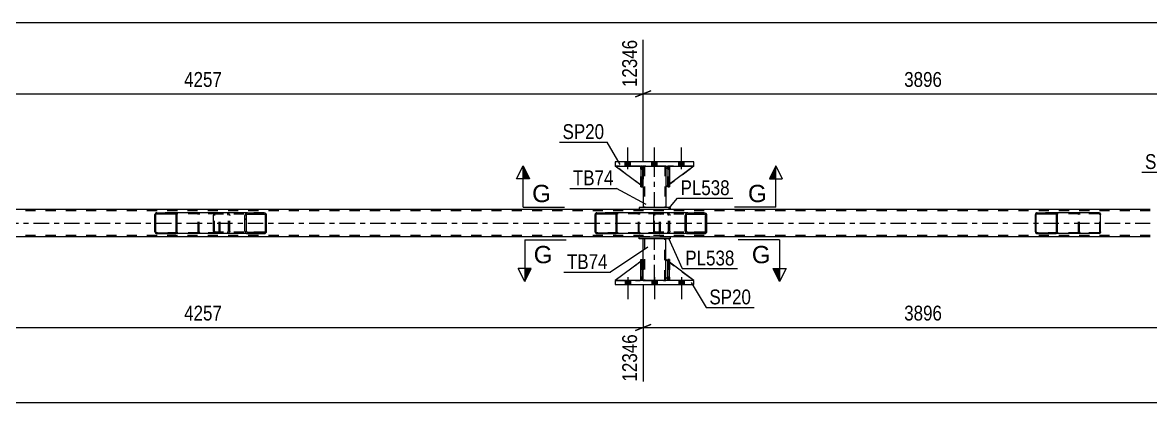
# Model space of a CAD drawing. Header units: millimetres. Extents: x -89 to 752, y -423 to 171.
# Drawn here: x 414.1 to 632.2, y -251.6 to -178.3 of the extents above; entities that cross this region are included whole.
import ezdxf

# ---------------------------------------------------------------- set-up
doc = ezdxf.new("R2010")
doc.units = ezdxf.units.MM
doc.linetypes.add('DXK_LINE_DOT2', pattern=[3.9198, 1.9599, -1.9599])
doc.linetypes.add('DXK_LINE_DOT3', pattern=[5.9187, 2.979, -0.9799, 0.9799, -0.9799])
doc.styles.add('Arial', font='ARIAL.TTF', dxfattribs={"height": 0.2})
doc.styles.add('Arial Narrow', font='ARIALN.TTF', dxfattribs={"height": 0.2})

# ---------------------------------------------------------------- blocks, each defined once
blk = doc.blocks.new('Part-814409316-5487 - 5205')
at = {"color": 7, "linetype": 'DXK_LINE_DOT2'}
for p, q in [((533.66, -206.57), (533.66, -205.97)), ((533.66, -205.97), (533.66, -205.97)), ((533.66, -205.97), (533.66, -209.97)), ((533.98, -205.97), (533.66, -205.97)), ((533.66, -209.97), (533.66, -206.57)), ((533.66, -206.57), (533.98, -206.57)), ((533.98, -206.57), (533.98, -205.97)), ((533.98, -209.97), (533.98, -205.97)), ((533.98, -206.57), (533.98, -209.97)), ((533.66, -209.97), (533.98, -209.97))]:
    blk.add_line(p, q, dxfattribs=at)
blk = doc.blocks.new('Part-814409316-5492 - 5205')
at = {"color": 2, "linetype": 'Continuous'}
for p, q in [((534.11, -224.05), (534.11, -220.05)), ((538.51, -224.05), (538.51, -220.05)), ((534.11, -228.05), (534.11, -227.45)), ((538.51, -228.05), (538.51, -227.45))]:
    blk.add_line(p, q, dxfattribs=at)
at = {"color": 7, "linetype": 'DXK_LINE_DOT2'}
for p, q in [((538.51, -220.05), (534.11, -220.05)), ((534.35, -220.05), (534.35, -228.05)), ((538.27, -228.05), (538.27, -220.05)), ((534.11, -227.45), (534.11, -224.05)), ((538.51, -227.45), (538.51, -224.05)), ((534.11, -228.05), (538.51, -228.05))]:
    blk.add_line(p, q, dxfattribs=at)
at = {"color": 7, "linetype": 'DXK_LINE_DOT3'}
blk.add_line((536.31, -228.05), (536.31, -220.05), dxfattribs=at)
blk = doc.blocks.new('Part-814409316-5304 - 5205')
at = {"color": 2, "linetype": 'Continuous'}
for p, q in [((538.51, -227.45), (538.51, -224.05)), ((538.86, -224.31), (538.51, -224.05)), ((543.91, -228.05), (539.18, -224.55)), ((538.86, -227.8), (538.51, -227.45))]:
    blk.add_line(p, q, dxfattribs=at)
at = {"color": 7, "linetype": 'DXK_LINE_DOT2'}
for p, q in [((539.18, -224.55), (538.86, -224.31)), ((539.11, -228.05), (538.86, -227.8)), ((543.91, -228.05), (539.11, -228.05)), ((543.91, -228.05), (543.91, -228.05)), ((543.91, -228.05), (543.91, -228.05))]:
    blk.add_line(p, q, dxfattribs=at)
blk = doc.blocks.new('Part-814409316-5241 - 5205')
at = {"color": 7, "linetype": 'DXK_LINE_DOT2'}
for p, q in [((533.66, -224.05), (533.98, -224.05)), ((533.66, -227.45), (533.66, -224.05)), ((533.66, -224.05), (533.66, -228.05)), ((533.98, -224.05), (533.98, -227.45)), ((533.98, -228.05), (533.98, -224.14)), ((533.98, -227.45), (533.66, -227.45)), ((533.66, -228.05), (533.66, -227.45)), ((533.98, -228.05), (533.66, -228.05)), ((533.98, -227.45), (533.98, -228.05)), ((533.98, -228.05), (533.98, -228.05))]:
    blk.add_line(p, q, dxfattribs=at)
blk = doc.blocks.new('Part-814409316-5244 - 5205')
at = {"color": 2, "linetype": 'Continuous'}
for p, q in [((538.86, -206.21), (538.51, -206.57)), ((538.51, -206.57), (538.51, -209.97)), ((543.91, -205.97), (539.18, -209.47)), ((538.86, -209.7), (538.51, -209.97))]:
    blk.add_line(p, q, dxfattribs=at)
at = {"color": 7, "linetype": 'DXK_LINE_DOT2'}
for p, q in [((539.11, -205.97), (538.86, -206.21)), ((543.91, -205.97), (539.11, -205.97)), ((539.18, -209.47), (538.86, -209.7))]:
    blk.add_line(p, q, dxfattribs=at)
blk = doc.blocks.new('Part-814409316-5247 - 5205')
at = {"color": 7, "linetype": 'DXK_LINE_DOT2'}
for p, q in [((539.11, -205.97), (538.51, -206.57)), ((538.51, -209.97), (543.91, -205.97)), ((538.51, -206.57), (538.51, -209.97)), ((543.91, -205.97), (539.11, -205.97))]:
    blk.add_line(p, q, dxfattribs=at)
blk = doc.blocks.new('Part-814409316-5250 - 5205')
at = {"color": 2, "linetype": 'Continuous'}
for p, q in [((533.66, -209.64), (528.71, -205.97)), ((533.66, -206.12), (533.51, -205.97)), ((534.11, -206.57), (533.98, -206.44)), ((534.11, -206.57), (534.11, -206.57)), ((534.11, -209.97), (534.11, -206.57)), ((533.98, -209.87), (534.11, -209.97)), ((534.11, -209.97), (534.11, -209.97))]:
    blk.add_line(p, q, dxfattribs=at)
at = {"color": 7, "linetype": 'DXK_LINE_DOT2'}
for p, q in [((533.51, -205.97), (528.71, -205.97)), ((533.51, -205.97), (534.11, -206.57)), ((533.98, -206.44), (533.66, -206.12)), ((534.11, -206.57), (534.11, -209.97)), ((533.98, -209.87), (533.66, -209.64))]:
    blk.add_line(p, q, dxfattribs=at)
blk = doc.blocks.new('Part-814409316-5502 - 5205')
at = {"color": 2, "linetype": 'Continuous'}
for p, q in [((539.31, -213.97), (533.31, -213.97)), ((533.31, -213.97), (533.31, -214.37)), ((539.31, -214.37), (533.31, -214.37)), ((539.31, -213.97), (539.31, -214.37))]:
    blk.add_line(p, q, dxfattribs=at)
blk = doc.blocks.new('Part-814409316-5253 - 5205')
at = {"color": 7, "linetype": 'DXK_LINE_DOT2'}
for p, q in [((534.11, -209.97), (528.71, -205.97)), ((528.71, -205.97), (533.51, -205.97)), ((533.51, -205.97), (534.11, -206.57)), ((534.11, -206.57), (533.51, -205.97)), ((534.11, -206.57), (534.11, -209.97)), ((534.11, -206.57), (534.11, -206.57)), ((534.11, -206.57), (534.11, -209.97))]:
    blk.add_line(p, q, dxfattribs=at)
blk = doc.blocks.new('Part-814409316-5254 - 5205')
at = {"color": 2, "linetype": 'Continuous'}
for p, q in [((539.18, -205.97), (538.86, -205.97)), ((538.86, -205.97), (538.86, -209.97)), ((539.18, -205.97), (539.18, -205.97)), ((539.18, -205.97), (539.18, -209.97)), ((539.18, -209.97), (538.86, -209.97))]:
    blk.add_line(p, q, dxfattribs=at)
at = {"color": 7, "linetype": 'DXK_LINE_DOT2'}
for p, q in [((538.86, -206.57), (538.86, -205.97)), ((539.18, -206.57), (538.86, -206.57)), ((538.86, -206.57), (538.86, -209.97)), ((539.18, -206.57), (539.18, -205.97)), ((539.18, -205.97), (539.18, -205.97)), ((539.18, -209.97), (539.18, -206.57))]:
    blk.add_line(p, q, dxfattribs=at)
blk = doc.blocks.new('Part-814409316-5255 - 5205')
at = {"color": 2, "linetype": 'Continuous'}
for p, q in [((533.98, -205.97), (533.66, -205.97)), ((533.66, -205.97), (533.66, -209.97)), ((533.98, -205.97), (533.98, -205.97)), ((533.98, -205.97), (533.98, -209.97)), ((533.98, -209.97), (533.66, -209.97))]:
    blk.add_line(p, q, dxfattribs=at)
at = {"color": 7, "linetype": 'DXK_LINE_DOT2'}
for p, q in [((533.66, -206.57), (533.66, -205.97)), ((533.98, -206.57), (533.66, -206.57)), ((533.66, -206.57), (533.66, -209.97)), ((533.98, -206.57), (533.98, -205.97)), ((533.98, -205.97), (533.98, -205.97)), ((533.98, -209.97), (533.98, -206.57))]:
    blk.add_line(p, q, dxfattribs=at)
blk = doc.blocks.new('Part-814409316-5256 - 5205')
at = {"color": 7, "linetype": 'DXK_LINE_DOT2'}
for p, q in [((538.86, -206.57), (538.86, -205.97)), ((538.86, -205.97), (538.86, -205.97)), ((538.86, -205.97), (538.86, -209.97)), ((539.18, -205.97), (538.86, -205.97)), ((538.86, -209.97), (538.86, -206.57)), ((538.86, -206.57), (539.18, -206.57)), ((539.18, -206.57), (539.18, -205.97)), ((539.18, -209.97), (539.18, -205.97)), ((539.18, -206.57), (539.18, -209.97)), ((538.86, -209.97), (539.18, -209.97))]:
    blk.add_line(p, q, dxfattribs=at)
blk = doc.blocks.new('Bolt-814409316-5257 - 5205')
at = {"linetype": 'Continuous'}
for points in [[(530.59, -205.97), (531.63, -205.97), (531.63, -205.17), (530.59, -205.17)], [(530.59, -205.97), (531.63, -205.97), (531.63, -205.17), (530.59, -205.17)], [(530.59, -205.97), (531.63, -205.97), (531.63, -205.17), (530.59, -205.17)], [(535.79, -205.97), (536.83, -205.97), (536.83, -205.17), (535.79, -205.17)], [(535.79, -205.97), (536.83, -205.97), (536.83, -205.17), (535.79, -205.17)], [(540.99, -205.97), (542.03, -205.97), (542.03, -205.17), (540.99, -205.17)], [(540.99, -205.97), (542.03, -205.97), (542.03, -205.17), (540.99, -205.17)], [(540.99, -205.97), (542.03, -205.97), (542.03, -205.17), (540.99, -205.17)]]:
    blk.add_hatch(color=1, dxfattribs=at).paths.add_polyline_path(points)
at = {"color": 1, "linetype": 'Continuous'}
for p, q in [((531.11, -206.57), (531.11, -202.37)), ((531.11, -206.57), (531.11, -202.37)), ((531.11, -206.57), (531.11, -202.37)), ((536.31, -206.57), (536.31, -202.37)), ((536.31, -206.57), (536.31, -202.37)), ((541.51, -206.57), (541.51, -202.37)), ((541.51, -206.57), (541.51, -202.37)), ((541.51, -206.57), (541.51, -202.37)), ((530.59, -205.97), (530.59, -205.17)), ((530.59, -205.97), (530.59, -205.17)), ((530.59, -205.97), (530.59, -205.17)), ((531.63, -205.97), (531.63, -205.17)), ((531.63, -205.97), (531.63, -205.17)), ((531.63, -205.97), (531.63, -205.17)), ((535.79, -205.97), (535.79, -205.17)), ((535.79, -205.97), (535.79, -205.17)), ((536.83, -205.97), (536.83, -205.17)), ((536.83, -205.97), (536.83, -205.17)), ((540.99, -205.97), (540.99, -205.17)), ((540.99, -205.97), (540.99, -205.17)), ((540.99, -205.97), (540.99, -205.17)), ((542.03, -205.97), (542.03, -205.17)), ((542.03, -205.97), (542.03, -205.17)), ((542.03, -205.97), (542.03, -205.17))]:
    blk.add_line(p, q, dxfattribs=at)
blk = doc.blocks.new('Bolt-814409316-5258 - 5205')
at = {"linetype": 'Continuous'}
for points in [[(531.63, -228.05), (530.59, -228.05), (530.59, -228.85), (531.63, -228.85)], [(531.63, -228.05), (530.59, -228.05), (530.59, -228.85), (531.63, -228.85)], [(531.63, -228.05), (530.59, -228.05), (530.59, -228.85), (531.63, -228.85)], [(536.83, -228.05), (535.79, -228.05), (535.79, -228.85), (536.83, -228.85)], [(536.83, -228.05), (535.79, -228.05), (535.79, -228.85), (536.83, -228.85)], [(542.03, -228.05), (540.99, -228.05), (540.99, -228.85), (542.03, -228.85)], [(542.03, -228.05), (540.99, -228.05), (540.99, -228.85), (542.03, -228.85)], [(542.03, -228.05), (540.99, -228.05), (540.99, -228.85), (542.03, -228.85)]]:
    blk.add_hatch(color=1, dxfattribs=at).paths.add_polyline_path(points)
at = {"color": 1, "linetype": 'Continuous'}
for p, q in [((530.59, -228.05), (530.59, -228.85)), ((530.59, -228.05), (530.59, -228.85)), ((530.59, -228.05), (530.59, -228.85)), ((531.11, -227.45), (531.11, -231.65)), ((531.11, -227.45), (531.11, -231.65)), ((531.11, -227.45), (531.11, -231.65)), ((531.63, -228.05), (531.63, -228.85)), ((531.63, -228.05), (531.63, -228.85)), ((531.63, -228.05), (531.63, -228.85)), ((535.79, -228.05), (535.79, -228.85)), ((535.79, -228.05), (535.79, -228.85)), ((536.31, -227.45), (536.31, -231.65)), ((536.31, -227.45), (536.31, -231.65)), ((536.83, -228.05), (536.83, -228.85)), ((536.83, -228.05), (536.83, -228.85)), ((540.99, -228.05), (540.99, -228.85)), ((540.99, -228.05), (540.99, -228.85)), ((540.99, -228.05), (540.99, -228.85)), ((541.51, -227.45), (541.51, -231.65)), ((541.51, -227.45), (541.51, -231.65)), ((541.51, -227.45), (541.51, -231.65)), ((542.03, -228.05), (542.03, -228.85)), ((542.03, -228.05), (542.03, -228.85)), ((542.03, -228.05), (542.03, -228.85))]:
    blk.add_line(p, q, dxfattribs=at)
blk = doc.blocks.new('Part-814409316-5296 - 5205')
at = {"color": 2, "linetype": 'Continuous'}
for p, q in [((543.91, -205.17), (528.71, -205.17)), ((528.71, -205.17), (528.71, -205.97)), ((528.71, -205.97), (543.91, -205.97)), ((543.91, -205.97), (543.91, -205.17))]:
    blk.add_line(p, q, dxfattribs=at)
blk = doc.blocks.new('Part-814409316-5422 - 5205')
at = {"linetype": 'Continuous'}
h = blk.add_hatch(dxfattribs=at)
h.set_pattern_fill('', scale=0.7, style=0, pattern_type=0)
h.set_pattern_definition([(45, (461.2452, -215.3027), (-1.57154, 1.57154), [])])
h.paths.add_polyline_path([(461.28, -215.49), (461.25, -215.3), (461.14, -215.15), (460.97, -215.04), (460.78, -215.01), (457.6, -215.01), (457.4, -215.04), (457.24, -215.15), (457.13, -215.3), (457.09, -215.49), (457.09, -218.53), (457.13, -218.71), (457.24, -218.87), (457.4, -218.97), (457.6, -219.01), (460.78, -219.01), (460.97, -218.97), (461.14, -218.87), (461.25, -218.71), (461.28, -218.53)])
h.paths.add_polyline_path([(461.01, -218.62), (460.96, -218.7), (460.88, -218.75), (460.78, -218.77), (457.6, -218.77), (457.5, -218.75), (457.42, -218.7), (457.36, -218.62), (457.35, -218.53), (457.35, -215.49), (457.36, -215.39), (457.42, -215.32), (457.5, -215.26), (457.6, -215.25), (460.78, -215.25), (460.88, -215.26), (460.96, -215.32), (461.01, -215.39), (461.03, -215.49), (461.03, -218.53)])
at = {"color": 2, "linetype": 'Continuous'}
for p, q in [((451.03, -215.49), (451.05, -215.3)), ((451.03, -218.53), (451.03, -215.49)), ((451.05, -215.3), (451.1, -215.15)), ((451.1, -215.15), (451.19, -215.04)), ((451.19, -215.04), (451.3, -215.01)), ((457.6, -215.01), (451.3, -215.01)), ((457.13, -215.3), (457.09, -215.49)), ((457.09, -218.53), (457.09, -215.49)), ((457.35, -215.49), (457.36, -215.39)), ((457.35, -218.53), (457.35, -215.49)), ((457.36, -215.39), (457.42, -215.32)), ((457.6, -215.01), (457.4, -215.04)), ((457.42, -215.32), (457.5, -215.26)), ((457.5, -215.26), (457.6, -215.25)), ((457.6, -215.01), (460.78, -215.01)), ((457.6, -215.25), (460.78, -215.25)), ((460.97, -215.04), (460.78, -215.01)), ((460.78, -215.25), (460.88, -215.26)), ((460.88, -215.26), (460.96, -215.32)), ((460.96, -215.32), (461.01, -215.39)), ((461.01, -215.39), (461.03, -215.49)), ((461.03, -218.53), (461.03, -215.49)), ((461.28, -215.49), (461.25, -215.3)), ((461.28, -218.53), (461.28, -215.49)), ((451.05, -218.71), (451.03, -218.53)), ((451.1, -218.87), (451.05, -218.71)), ((451.19, -218.97), (451.1, -218.87)), ((451.3, -219.01), (451.19, -218.97)), ((457.6, -219.01), (451.3, -219.01)), ((457.09, -218.53), (457.13, -218.71)), ((457.36, -218.62), (457.35, -218.53)), ((457.42, -218.7), (457.36, -218.62)), ((457.4, -218.97), (457.6, -219.01)), ((457.5, -218.75), (457.42, -218.7)), ((457.6, -218.77), (457.5, -218.75)), ((457.6, -218.77), (460.78, -218.77)), ((457.6, -219.01), (460.78, -219.01)), ((460.88, -218.75), (460.78, -218.77)), ((460.78, -219.01), (460.97, -218.97)), ((460.96, -218.7), (460.88, -218.75)), ((461.01, -218.62), (460.96, -218.7)), ((461.03, -218.53), (461.01, -218.62)), ((461.25, -218.71), (461.28, -218.53))]:
    blk.add_line(p, q, dxfattribs=at)
at = {"color": 7, "linetype": 'DXK_LINE_DOT2'}
for p, q in [((451.17, -215.39), (451.16, -215.49)), ((451.16, -218.53), (451.16, -215.49)), ((451.2, -215.32), (451.17, -215.39)), ((451.24, -215.26), (451.2, -215.32)), ((451.3, -215.25), (451.24, -215.26)), ((460.78, -215.25), (451.3, -215.25)), ((452.29, -215.25), (452.29, -215.01)), ((453.63, -215.01), (453.82, -215.04)), ((453.73, -215.26), (453.63, -215.25)), ((453.81, -215.32), (453.73, -215.26)), ((453.86, -215.39), (453.81, -215.32)), ((453.88, -215.49), (453.86, -215.39)), ((453.88, -218.53), (453.88, -215.49)), ((454.09, -215.3), (454.13, -215.49)), ((454.13, -218.53), (454.13, -215.49)), ((460.78, -215.01), (457.6, -215.01)), ((451.16, -218.53), (451.17, -218.62)), ((451.17, -218.62), (451.2, -218.7)), ((451.2, -218.7), (451.24, -218.75)), ((451.24, -218.75), (451.3, -218.77)), ((460.78, -218.77), (451.3, -218.77)), ((452.29, -219.01), (452.29, -218.77)), ((453.63, -218.77), (453.73, -218.75)), ((453.82, -218.97), (453.63, -219.01)), ((453.73, -218.75), (453.81, -218.7)), ((453.81, -218.7), (453.86, -218.62)), ((453.86, -218.62), (453.88, -218.53)), ((454.13, -218.53), (454.09, -218.71)), ((460.78, -219.01), (457.6, -219.01))]:
    blk.add_line(p, q, dxfattribs=at)
for centre, start, end in [((453.64, -215.5), 23.8494, 68.8059), ((453.64, -218.51), 291.1941, 336.1506)]:
    blk.add_arc(centre, 0.492, start, end, dxfattribs=at)
at = {"color": 2, "linetype": 'Continuous'}
for centre, start, end in [((457.58, -215.5), 111.1941, 156.1506), ((460.8, -215.5), 23.8494, 68.8059), ((457.58, -218.51), 203.8494, 248.8059), ((460.8, -218.51), 291.1941, 336.1506)]:
    blk.add_arc(centre, 0.492, start, end, dxfattribs=at)
blk = doc.blocks.new('Part-814409316-5301 - 5205')
at = {"color": 2, "linetype": 'Continuous'}
for p, q in [((528.71, -228.05), (528.71, -228.85)), ((543.91, -228.05), (528.71, -228.05)), ((528.71, -228.85), (543.91, -228.85)), ((543.91, -228.85), (543.91, -228.05))]:
    blk.add_line(p, q, dxfattribs=at)
blk = doc.blocks.new('Part-814409316-5386 - 5205')
at = {"color": 2, "linetype": 'Continuous'}
for p, q in [((534.11, -205.97), (534.11, -206.57)), ((538.51, -205.97), (538.51, -206.57)), ((534.11, -209.97), (534.11, -213.97)), ((538.51, -209.97), (538.51, -213.97))]:
    blk.add_line(p, q, dxfattribs=at)
at = {"color": 7, "linetype": 'DXK_LINE_DOT2'}
for p, q in [((538.51, -205.97), (534.11, -205.97)), ((534.11, -206.57), (534.11, -209.97)), ((534.35, -205.97), (534.35, -213.97)), ((538.27, -205.97), (538.27, -213.97)), ((538.51, -206.57), (538.51, -209.97)), ((538.51, -213.97), (534.11, -213.97))]:
    blk.add_line(p, q, dxfattribs=at)
at = {"color": 7, "linetype": 'DXK_LINE_DOT3'}
blk.add_line((536.31, -213.97), (536.31, -205.97), dxfattribs=at)
blk = doc.blocks.new('Part-814409316-5421 - 5205')
at = {"linetype": 'Continuous'}
h = blk.add_hatch(dxfattribs=at)
h.set_pattern_fill('', scale=0.7, style=0, pattern_type=0)
h.set_pattern_definition([(45, (443.913, -215.204), (-1.57154, 1.57154), [])])
h.paths.add_polyline_path([(443.94, -215.33), (443.91, -215.2), (443.84, -215.1), (443.73, -215.03), (443.6, -215.01), (440.02, -215.01), (439.89, -215.03), (439.78, -215.1), (439.71, -215.2), (439.68, -215.33), (439.68, -218.69), (439.71, -218.81), (439.78, -218.91), (439.89, -218.98), (440.02, -219.01), (443.6, -219.01), (443.73, -218.98), (443.84, -218.91), (443.91, -218.81), (443.94, -218.69)])
h.paths.add_polyline_path([(443.76, -218.75), (443.72, -218.8), (443.66, -218.83), (443.6, -218.85), (440.02, -218.85), (439.96, -218.83), (439.9, -218.8), (439.87, -218.75), (439.85, -218.69), (439.85, -215.33), (439.87, -215.27), (439.9, -215.21), (439.96, -215.18), (440.02, -215.17), (443.6, -215.17), (443.66, -215.18), (443.72, -215.21), (443.76, -215.27), (443.77, -215.33), (443.77, -218.69)])
at = {"color": 2, "linetype": 'Continuous'}
for p, q in [((439.71, -215.2), (439.68, -215.33)), ((439.68, -218.69), (439.68, -215.33)), ((439.85, -215.33), (439.87, -215.27)), ((439.85, -218.69), (439.85, -215.33)), ((439.87, -215.27), (439.9, -215.21)), ((440.02, -215.01), (439.89, -215.03)), ((439.9, -215.21), (439.96, -215.18)), ((439.96, -215.18), (440.02, -215.17)), ((440.02, -215.01), (443.6, -215.01)), ((440.02, -215.17), (443.6, -215.17)), ((451.3, -215.01), (443.6, -215.01)), ((443.73, -215.03), (443.6, -215.01)), ((443.6, -215.17), (443.66, -215.18)), ((443.66, -215.18), (443.72, -215.21)), ((443.72, -215.21), (443.76, -215.27)), ((443.76, -215.27), (443.77, -215.33)), ((443.77, -218.69), (443.77, -215.33)), ((443.94, -215.33), (443.91, -215.2)), ((443.94, -218.69), (443.94, -215.33)), ((439.68, -218.69), (439.71, -218.81)), ((439.87, -218.75), (439.85, -218.69)), ((439.9, -218.8), (439.87, -218.75)), ((439.89, -218.98), (440.02, -219.01)), ((439.96, -218.83), (439.9, -218.8)), ((440.02, -218.85), (439.96, -218.83)), ((440.02, -218.85), (443.6, -218.85)), ((440.02, -219.01), (443.6, -219.01)), ((443.66, -218.83), (443.6, -218.85)), ((443.6, -219.01), (443.73, -218.98)), ((451.3, -219.01), (443.6, -219.01)), ((443.72, -218.8), (443.66, -218.83)), ((443.76, -218.75), (443.72, -218.8)), ((443.77, -218.69), (443.76, -218.75)), ((443.91, -218.81), (443.94, -218.69))]:
    blk.add_line(p, q, dxfattribs=at)
at = {"color": 7, "linetype": 'DXK_LINE_DOT2'}
for p, q in [((443.6, -215.01), (440.02, -215.01)), ((451.95, -215.17), (440.02, -215.17)), ((448.03, -215.33), (448.06, -215.2)), ((448.03, -218.69), (448.03, -215.33)), ((448.21, -215.27), (448.2, -215.33)), ((448.2, -218.69), (448.2, -215.33)), ((448.25, -215.21), (448.21, -215.27)), ((448.24, -215.03), (448.37, -215.01)), ((448.31, -215.18), (448.25, -215.21)), ((448.37, -215.17), (448.31, -215.18)), ((451.95, -215.01), (451.3, -215.01)), ((451.95, -215.01), (452.08, -215.03)), ((452.01, -215.18), (451.95, -215.17)), ((452.07, -215.21), (452.01, -215.18)), ((452.11, -215.27), (452.07, -215.21)), ((452.12, -215.33), (452.11, -215.27)), ((452.12, -218.69), (452.12, -215.33)), ((452.26, -215.2), (452.28, -215.3)), ((452.28, -215.3), (452.29, -215.33)), ((452.29, -218.69), (452.29, -215.33)), ((451.95, -218.85), (440.02, -218.85)), ((443.6, -219.01), (440.02, -219.01)), ((448.06, -218.81), (448.03, -218.69)), ((448.2, -218.69), (448.21, -218.75)), ((448.21, -218.75), (448.25, -218.8)), ((448.37, -219.01), (448.24, -218.98)), ((448.25, -218.8), (448.27, -218.81)), ((448.27, -218.81), (448.31, -218.83)), ((448.31, -218.83), (448.37, -218.85)), ((451.95, -219.01), (451.3, -219.01)), ((451.95, -218.85), (452.01, -218.83)), ((452.08, -218.98), (451.95, -219.01)), ((452.01, -218.83), (452.07, -218.8)), ((452.07, -218.8), (452.11, -218.75)), ((452.11, -218.75), (452.12, -218.69)), ((452.28, -218.71), (452.26, -218.81)), ((452.29, -218.69), (452.28, -218.71))]:
    blk.add_line(p, q, dxfattribs=at)
at = {"color": 2, "linetype": 'Continuous'}
for centre, start, end in [((440.01, -215.34), 110.7583, 155.68), ((443.61, -215.34), 24.32, 69.2417), ((440.01, -218.67), 204.32, 249.2417), ((443.61, -218.67), 290.7583, 335.68)]:
    blk.add_arc(centre, 0.331, start, end, dxfattribs=at)
at = {"color": 7, "linetype": 'DXK_LINE_DOT2'}
for centre, start, end in [((448.36, -215.34), 110.7583, 155.68), ((451.96, -215.34), 24.32, 69.2417), ((448.36, -218.67), 204.32, 249.2417), ((451.96, -218.67), 290.7583, 335.68)]:
    blk.add_arc(centre, 0.331, start, end, dxfattribs=at)
blk = doc.blocks.new('Part-814409316-5423 - 5205')
at = {"linetype": 'Continuous'}
h = blk.add_hatch(dxfattribs=at)
h.set_pattern_fill('', scale=0.7, style=0, pattern_type=0)
h.set_pattern_definition([(45, (529.0472, -215.204), (-1.57154, 1.57154), [])])
h.paths.add_polyline_path([(529.07, -215.33), (529.05, -215.2), (528.97, -215.1), (528.86, -215.03), (528.73, -215.01), (525.16, -215.01), (525.03, -215.03), (524.92, -215.1), (524.84, -215.2), (524.82, -215.33), (524.82, -218.69), (524.84, -218.81), (524.92, -218.91), (525.03, -218.98), (525.16, -219.01), (528.73, -219.01), (528.86, -218.98), (528.97, -218.91), (529.05, -218.81), (529.07, -218.69)])
h.paths.add_polyline_path([(528.89, -218.75), (528.85, -218.8), (528.8, -218.83), (528.73, -218.85), (525.16, -218.85), (525.09, -218.83), (525.04, -218.8), (525, -218.75), (524.99, -218.69), (524.99, -215.33), (525, -215.27), (525.04, -215.21), (525.09, -215.18), (525.16, -215.17), (528.73, -215.17), (528.8, -215.18), (528.85, -215.21), (528.89, -215.27), (528.9, -215.33), (528.9, -218.69)])
at = {"color": 2, "linetype": 'Continuous'}
for p, q in [((524.84, -215.2), (524.82, -215.33)), ((524.82, -218.69), (524.82, -215.33)), ((524.99, -215.33), (525, -215.27)), ((524.99, -218.69), (524.99, -215.33)), ((525, -215.27), (525.04, -215.21)), ((525.16, -215.01), (525.03, -215.03)), ((525.04, -215.21), (525.09, -215.18)), ((525.09, -215.18), (525.16, -215.17)), ((525.16, -215.01), (528.73, -215.01)), ((525.16, -215.17), (528.73, -215.17)), ((536.43, -215.01), (528.73, -215.01)), ((528.86, -215.03), (528.73, -215.01)), ((528.73, -215.17), (528.8, -215.18)), ((528.8, -215.18), (528.85, -215.21)), ((528.85, -215.21), (528.89, -215.27)), ((528.89, -215.27), (528.9, -215.33)), ((528.9, -218.69), (528.9, -215.33)), ((529.07, -215.33), (529.05, -215.2)), ((529.07, -218.69), (529.07, -215.33)), ((524.82, -218.69), (524.84, -218.81)), ((525, -218.75), (524.99, -218.69)), ((525.04, -218.8), (525, -218.75)), ((525.03, -218.98), (525.16, -219.01)), ((525.09, -218.83), (525.04, -218.8)), ((525.16, -218.85), (525.09, -218.83)), ((525.16, -218.85), (528.73, -218.85)), ((525.16, -219.01), (528.73, -219.01)), ((528.8, -218.83), (528.73, -218.85)), ((528.73, -219.01), (528.86, -218.98)), ((536.43, -219.01), (528.73, -219.01)), ((528.85, -218.8), (528.8, -218.83)), ((528.89, -218.75), (528.85, -218.8)), ((528.9, -218.69), (528.89, -218.75)), ((529.05, -218.81), (529.07, -218.69))]:
    blk.add_line(p, q, dxfattribs=at)
at = {"color": 7, "linetype": 'DXK_LINE_DOT2'}
for p, q in [((528.73, -215.01), (525.16, -215.01)), ((537.08, -215.17), (525.16, -215.17)), ((533.17, -215.33), (533.19, -215.2)), ((533.17, -218.69), (533.17, -215.33)), ((533.35, -215.27), (533.34, -215.33)), ((533.34, -218.69), (533.34, -215.33)), ((533.39, -215.21), (533.35, -215.27)), ((533.38, -215.03), (533.51, -215.01)), ((533.44, -215.18), (533.39, -215.21)), ((533.51, -215.17), (533.44, -215.18)), ((537.08, -215.01), (536.43, -215.01)), ((537.08, -215.01), (537.21, -215.03)), ((537.15, -215.18), (537.08, -215.17)), ((537.2, -215.21), (537.15, -215.18)), ((537.24, -215.27), (537.2, -215.21)), ((537.25, -215.33), (537.24, -215.27)), ((537.25, -218.69), (537.25, -215.33)), ((537.4, -215.2), (537.42, -215.3)), ((537.42, -215.3), (537.42, -215.33)), ((537.42, -218.69), (537.42, -215.33)), ((537.08, -218.85), (525.16, -218.85)), ((528.73, -219.01), (525.16, -219.01)), ((533.19, -218.81), (533.17, -218.69)), ((533.34, -218.69), (533.35, -218.75)), ((533.35, -218.75), (533.39, -218.8)), ((533.51, -219.01), (533.38, -218.98)), ((533.39, -218.8), (533.4, -218.81)), ((533.4, -218.81), (533.44, -218.83)), ((533.44, -218.83), (533.51, -218.85)), ((537.08, -219.01), (536.43, -219.01)), ((537.08, -218.85), (537.15, -218.83)), ((537.21, -218.98), (537.08, -219.01)), ((537.15, -218.83), (537.2, -218.8)), ((537.2, -218.8), (537.24, -218.75)), ((537.24, -218.75), (537.25, -218.69)), ((537.42, -218.71), (537.4, -218.81)), ((537.42, -218.69), (537.42, -218.71))]:
    blk.add_line(p, q, dxfattribs=at)
at = {"color": 2, "linetype": 'Continuous'}
for centre, start, end in [((525.14, -215.34), 110.7583, 155.68), ((528.75, -215.34), 24.32, 69.2417), ((525.14, -218.67), 204.32, 249.2417), ((528.75, -218.67), 290.7583, 335.68)]:
    blk.add_arc(centre, 0.331, start, end, dxfattribs=at)
at = {"color": 7, "linetype": 'DXK_LINE_DOT2'}
for centre, start, end in [((533.49, -215.34), 110.7583, 155.68), ((537.1, -215.34), 24.32, 69.2417), ((533.49, -218.67), 204.32, 249.2417), ((537.1, -218.67), 290.7583, 335.68)]:
    blk.add_arc(centre, 0.331, start, end, dxfattribs=at)
blk = doc.blocks.new('Part-814409316-5424 - 5205')
at = {"linetype": 'Continuous'}
h = blk.add_hatch(dxfattribs=at)
h.set_pattern_fill('', scale=0.7, style=0, pattern_type=0)
h.set_pattern_definition([(45, (546.3794, -215.3027), (-1.57154, 1.57154), [])])
h.paths.add_polyline_path([(546.42, -215.49), (546.38, -215.3), (546.27, -215.15), (546.11, -215.04), (545.91, -215.01), (542.73, -215.01), (542.54, -215.04), (542.38, -215.15), (542.27, -215.3), (542.23, -215.49), (542.23, -218.53), (542.27, -218.71), (542.38, -218.87), (542.54, -218.97), (542.73, -219.01), (545.91, -219.01), (546.11, -218.97), (546.27, -218.87), (546.38, -218.71), (546.42, -218.53)])
h.paths.add_polyline_path([(546.15, -218.62), (546.09, -218.7), (546.01, -218.75), (545.91, -218.77), (542.73, -218.77), (542.63, -218.75), (542.55, -218.7), (542.5, -218.62), (542.48, -218.53), (542.48, -215.49), (542.5, -215.39), (542.55, -215.32), (542.63, -215.26), (542.73, -215.25), (545.91, -215.25), (546.01, -215.26), (546.09, -215.32), (546.15, -215.39), (546.17, -215.49), (546.17, -218.53)])
at = {"color": 2, "linetype": 'Continuous'}
for p, q in [((536.16, -215.49), (536.18, -215.3)), ((536.16, -218.53), (536.16, -215.49)), ((536.18, -215.3), (536.24, -215.15)), ((536.24, -215.15), (536.33, -215.04)), ((536.33, -215.04), (536.43, -215.01)), ((542.73, -215.01), (536.43, -215.01)), ((542.27, -215.3), (542.23, -215.49)), ((542.23, -218.53), (542.23, -215.49)), ((542.48, -215.49), (542.5, -215.39)), ((542.48, -218.53), (542.48, -215.49)), ((542.5, -215.39), (542.55, -215.32)), ((542.73, -215.01), (542.54, -215.04)), ((542.55, -215.32), (542.63, -215.26)), ((542.63, -215.26), (542.73, -215.25)), ((542.73, -215.01), (545.91, -215.01)), ((542.73, -215.25), (545.91, -215.25)), ((546.11, -215.04), (545.91, -215.01)), ((545.91, -215.25), (546.01, -215.26)), ((546.01, -215.26), (546.09, -215.32)), ((546.09, -215.32), (546.15, -215.39)), ((546.15, -215.39), (546.17, -215.49)), ((546.17, -218.53), (546.17, -215.49)), ((546.42, -215.49), (546.38, -215.3)), ((546.42, -218.53), (546.42, -215.49)), ((536.18, -218.71), (536.16, -218.53)), ((536.24, -218.87), (536.18, -218.71)), ((536.33, -218.97), (536.24, -218.87)), ((536.43, -219.01), (536.33, -218.97)), ((542.73, -219.01), (536.43, -219.01)), ((542.23, -218.53), (542.27, -218.71)), ((542.5, -218.62), (542.48, -218.53)), ((542.55, -218.7), (542.5, -218.62)), ((542.54, -218.97), (542.73, -219.01)), ((542.63, -218.75), (542.55, -218.7)), ((542.73, -218.77), (542.63, -218.75)), ((542.73, -218.77), (545.91, -218.77)), ((542.73, -219.01), (545.91, -219.01)), ((546.01, -218.75), (545.91, -218.77)), ((545.91, -219.01), (546.11, -218.97)), ((546.09, -218.7), (546.01, -218.75)), ((546.15, -218.62), (546.09, -218.7)), ((546.17, -218.53), (546.15, -218.62)), ((546.38, -218.71), (546.42, -218.53))]:
    blk.add_line(p, q, dxfattribs=at)
at = {"color": 7, "linetype": 'DXK_LINE_DOT2'}
for p, q in [((536.31, -215.39), (536.29, -215.49)), ((536.29, -218.53), (536.29, -215.49)), ((536.33, -215.32), (536.31, -215.39)), ((536.38, -215.26), (536.33, -215.32)), ((536.43, -215.25), (536.38, -215.26)), ((545.91, -215.25), (536.43, -215.25)), ((537.42, -215.25), (537.42, -215.01)), ((538.76, -215.01), (538.96, -215.04)), ((538.86, -215.26), (538.76, -215.25)), ((538.94, -215.32), (538.86, -215.26)), ((539, -215.39), (538.94, -215.32)), ((539.02, -215.49), (539, -215.39)), ((539.02, -218.53), (539.02, -215.49)), ((539.23, -215.3), (539.27, -215.49)), ((539.27, -218.53), (539.27, -215.49)), ((545.91, -215.01), (542.73, -215.01)), ((536.29, -218.53), (536.31, -218.62)), ((536.31, -218.62), (536.33, -218.7)), ((536.33, -218.7), (536.38, -218.75)), ((536.38, -218.75), (536.43, -218.77)), ((545.91, -218.77), (536.43, -218.77)), ((537.42, -219.01), (537.42, -218.77)), ((538.76, -218.77), (538.86, -218.75)), ((538.96, -218.97), (538.76, -219.01)), ((538.86, -218.75), (538.94, -218.7)), ((538.94, -218.7), (539, -218.62)), ((539, -218.62), (539.02, -218.53)), ((539.27, -218.53), (539.23, -218.71)), ((545.91, -219.01), (542.73, -219.01))]:
    blk.add_line(p, q, dxfattribs=at)
for centre, start, end in [((538.78, -215.5), 23.8494, 68.8059), ((538.78, -218.51), 291.1941, 336.1506)]:
    blk.add_arc(centre, 0.492, start, end, dxfattribs=at)
at = {"color": 2, "linetype": 'Continuous'}
for centre, start, end in [((542.72, -215.5), 111.1941, 156.1506), ((545.93, -215.5), 23.8494, 68.8059), ((542.72, -218.51), 203.8494, 248.8059), ((545.93, -218.51), 291.1941, 336.1506)]:
    blk.add_arc(centre, 0.492, start, end, dxfattribs=at)
blk = doc.blocks.new('Part-814409316-5425 - 5205')
at = {"linetype": 'Continuous'}
h = blk.add_hatch(dxfattribs=at)
h.set_pattern_fill('', scale=0.7, style=0, pattern_type=0)
h.set_pattern_definition([(45, (614.1814, -215.204), (-1.57154, 1.57154), [])])
h.paths.add_polyline_path([(614.21, -215.33), (614.18, -215.2), (614.11, -215.1), (614, -215.03), (613.87, -215.01), (610.29, -215.01), (610.16, -215.03), (610.05, -215.1), (609.98, -215.2), (609.95, -215.33), (609.95, -218.69), (609.98, -218.81), (610.05, -218.91), (610.16, -218.98), (610.29, -219.01), (613.87, -219.01), (614, -218.98), (614.11, -218.91), (614.18, -218.81), (614.21, -218.69)])
h.paths.add_polyline_path([(614.02, -218.75), (613.99, -218.8), (613.93, -218.83), (613.87, -218.85), (610.29, -218.85), (610.23, -218.83), (610.17, -218.8), (610.13, -218.75), (610.12, -218.69), (610.12, -215.33), (610.13, -215.27), (610.17, -215.21), (610.23, -215.18), (610.29, -215.17), (613.87, -215.17), (613.93, -215.18), (613.99, -215.21), (614.02, -215.27), (614.04, -215.33), (614.04, -218.69)])
at = {"color": 2, "linetype": 'Continuous'}
for p, q in [((609.98, -215.2), (609.95, -215.33)), ((609.95, -218.69), (609.95, -215.33)), ((610.12, -215.33), (610.13, -215.27)), ((610.12, -218.69), (610.12, -215.33)), ((610.13, -215.27), (610.17, -215.21)), ((610.29, -215.01), (610.16, -215.03)), ((610.17, -215.21), (610.23, -215.18)), ((610.23, -215.18), (610.29, -215.17)), ((610.29, -215.01), (613.87, -215.01)), ((610.29, -215.17), (613.87, -215.17)), ((622.22, -215.01), (613.87, -215.01)), ((614, -215.03), (613.87, -215.01)), ((613.87, -215.17), (613.93, -215.18)), ((613.93, -215.18), (613.99, -215.21)), ((613.99, -215.21), (614.02, -215.27)), ((614.02, -215.27), (614.04, -215.33)), ((614.04, -218.69), (614.04, -215.33)), ((614.21, -215.33), (614.18, -215.2)), ((614.21, -218.69), (614.21, -215.33)), ((622.22, -215.01), (622.35, -215.03)), ((622.53, -215.2), (622.56, -215.33)), ((622.56, -218.69), (622.56, -215.33)), ((609.95, -218.69), (609.98, -218.81)), ((610.13, -218.75), (610.12, -218.69)), ((610.17, -218.8), (610.13, -218.75)), ((610.16, -218.98), (610.29, -219.01)), ((610.23, -218.83), (610.17, -218.8)), ((610.29, -218.85), (610.23, -218.83)), ((610.29, -218.85), (613.87, -218.85)), ((610.29, -219.01), (613.87, -219.01)), ((613.93, -218.83), (613.87, -218.85)), ((613.87, -219.01), (614, -218.98)), ((622.22, -219.01), (613.87, -219.01)), ((613.99, -218.8), (613.93, -218.83)), ((614.02, -218.75), (613.99, -218.8)), ((614.04, -218.69), (614.02, -218.75)), ((614.18, -218.81), (614.21, -218.69)), ((622.35, -218.98), (622.22, -219.01)), ((622.56, -218.69), (622.53, -218.81))]:
    blk.add_line(p, q, dxfattribs=at)
at = {"color": 7, "linetype": 'DXK_LINE_DOT2'}
for p, q in [((613.87, -215.01), (610.29, -215.01)), ((622.22, -215.17), (610.29, -215.17)), ((618.3, -215.33), (618.33, -215.2)), ((618.3, -218.69), (618.3, -215.33)), ((618.48, -215.27), (618.47, -215.33)), ((618.47, -218.69), (618.47, -215.33)), ((618.52, -215.21), (618.48, -215.27)), ((618.51, -215.03), (618.64, -215.01)), ((618.52, -215.21), (618.54, -215.2)), ((618.54, -215.2), (618.58, -215.18)), ((618.58, -215.18), (618.64, -215.17)), ((622.28, -215.18), (622.22, -215.17)), ((622.34, -215.21), (622.28, -215.18)), ((622.37, -215.27), (622.34, -215.21)), ((622.39, -215.33), (622.37, -215.27)), ((622.39, -218.69), (622.39, -215.33)), ((622.22, -218.85), (610.29, -218.85)), ((613.87, -219.01), (610.29, -219.01)), ((618.33, -218.81), (618.3, -218.69)), ((618.47, -218.69), (618.48, -218.75)), ((618.48, -218.75), (618.52, -218.8)), ((618.64, -219.01), (618.51, -218.98)), ((618.52, -218.8), (618.54, -218.81)), ((618.54, -218.81), (618.58, -218.83)), ((618.58, -218.83), (618.64, -218.85)), ((622.22, -218.85), (622.28, -218.83)), ((622.28, -218.83), (622.34, -218.8)), ((622.34, -218.8), (622.37, -218.75)), ((622.37, -218.75), (622.39, -218.69))]:
    blk.add_line(p, q, dxfattribs=at)
at = {"color": 2, "linetype": 'Continuous'}
for centre, start, end in [((610.28, -215.34), 110.7583, 155.68), ((613.88, -215.34), 24.32, 69.2417), ((622.23, -215.34), 24.32, 69.2417), ((610.28, -218.67), 204.32, 249.2417), ((613.88, -218.67), 290.7583, 335.68), ((622.23, -218.67), 290.7583, 335.68)]:
    blk.add_arc(centre, 0.331, start, end, dxfattribs=at)
at = {"color": 7, "linetype": 'DXK_LINE_DOT2'}
for centre, start, end in [((618.63, -215.34), 110.7583, 155.68), ((618.63, -218.67), 204.32, 249.2417)]:
    blk.add_arc(centre, 0.331, start, end, dxfattribs=at)
blk = doc.blocks.new('Part-814409316-5453 - 5205')
at = {"color": 7, "linetype": 'DXK_LINE_DOT2'}
for p, q in [((534.11, -224.05), (528.71, -228.05)), ((534.11, -227.45), (534.11, -224.05)), ((534.11, -224.05), (534.11, -227.45)), ((528.71, -228.05), (533.51, -228.05)), ((533.51, -228.05), (534.11, -227.45)), ((534.11, -227.45), (533.51, -228.05)), ((534.11, -227.45), (534.11, -227.45))]:
    blk.add_line(p, q, dxfattribs=at)
blk = doc.blocks.new('Part-814409316-5454 - 5205')
at = {"color": 2, "linetype": 'Continuous'}
for p, q in [((538.86, -228.05), (538.86, -224.05)), ((538.86, -224.05), (539.18, -224.05)), ((539.18, -228.05), (539.18, -224.05)), ((538.86, -228.05), (538.86, -228.05)), ((539.18, -228.05), (538.86, -228.05))]:
    blk.add_line(p, q, dxfattribs=at)
at = {"color": 7, "linetype": 'DXK_LINE_DOT2'}
for p, q in [((538.86, -224.05), (538.86, -227.45)), ((539.18, -227.45), (539.18, -224.05)), ((538.86, -227.45), (538.86, -228.05)), ((538.86, -227.45), (539.18, -227.45)), ((539.18, -228.05), (539.18, -227.45)), ((539.18, -228.05), (539.18, -228.05))]:
    blk.add_line(p, q, dxfattribs=at)
blk = doc.blocks.new('Part-814409316-5455 - 5205')
at = {"color": 2, "linetype": 'Continuous'}
for p, q in [((533.66, -228.05), (533.66, -224.05)), ((533.66, -224.05), (533.98, -224.05)), ((533.98, -228.05), (533.98, -224.05)), ((533.66, -228.05), (533.66, -228.05)), ((533.98, -228.05), (533.66, -228.05))]:
    blk.add_line(p, q, dxfattribs=at)
at = {"color": 7, "linetype": 'DXK_LINE_DOT2'}
for p, q in [((533.66, -224.05), (533.66, -227.45)), ((533.98, -227.45), (533.98, -224.05)), ((533.66, -227.45), (533.66, -228.05)), ((533.66, -227.45), (533.98, -227.45)), ((533.98, -228.05), (533.98, -227.45)), ((533.98, -228.05), (533.98, -228.05))]:
    blk.add_line(p, q, dxfattribs=at)
blk = doc.blocks.new('Part-814409316-5456 - 5205')
at = {"color": 7, "linetype": 'DXK_LINE_DOT2'}
for p, q in [((539.18, -224.05), (538.86, -224.05)), ((538.86, -227.45), (538.86, -224.05)), ((538.86, -224.05), (538.86, -228.05)), ((539.18, -224.05), (539.18, -227.45)), ((539.18, -228.05), (539.18, -224.05)), ((539.18, -227.45), (538.86, -227.45)), ((538.86, -228.05), (538.86, -227.45)), ((539.18, -228.05), (538.86, -228.05)), ((539.18, -227.45), (539.18, -228.05)), ((539.18, -228.05), (539.18, -228.05))]:
    blk.add_line(p, q, dxfattribs=at)
blk = doc.blocks.new('Part-814409316-5461 - 5205')
at = {"color": 7, "linetype": 'DXK_LINE_DOT2'}
for p, q in [((632.16, -214.61), (55.17, -214.61)), ((539.31, -214.37), (533.31, -214.37)), ((632.16, -219.41), (55.17, -219.41)), ((539.31, -219.65), (533.31, -219.65))]:
    blk.add_line(p, q, dxfattribs=at)
at = {"color": 2, "linetype": 'Continuous'}
for p, q in [((533.31, -214.37), (369.04, -214.37)), ((632.16, -214.37), (539.31, -214.37)), ((533.31, -219.65), (369.04, -219.65)), ((632.16, -219.65), (539.31, -219.65))]:
    blk.add_line(p, q, dxfattribs=at)
at = {"color": 7, "linetype": 'DXK_LINE_DOT3'}
blk.add_line((55.17, -217.01), (632.16, -217.01), dxfattribs=at)
blk = doc.blocks.new('Part-814409316-5497 - 5205')
at = {"color": 2, "linetype": 'Continuous'}
for p, q in [((533.31, -219.65), (539.31, -219.65)), ((533.31, -220.05), (533.31, -219.65)), ((539.31, -220.05), (533.31, -220.05)), ((539.31, -219.65), (539.31, -220.05))]:
    blk.add_line(p, q, dxfattribs=at)
blk = doc.blocks.new('Part-814409316-5505 - 5205')
at = {"color": 7, "linetype": 'DXK_LINE_DOT2'}
for p, q in [((538.51, -227.45), (538.51, -224.05)), ((538.51, -224.05), (543.91, -228.05)), ((539.11, -228.05), (538.51, -227.45)), ((543.91, -228.05), (539.11, -228.05))]:
    blk.add_line(p, q, dxfattribs=at)
blk = doc.blocks.new('Part-814409316-5508 - 5205')
at = {"color": 2, "linetype": 'Continuous'}
for p, q in [((533.66, -224.38), (528.71, -228.05)), ((534.11, -224.05), (533.98, -224.14)), ((534.11, -227.45), (534.11, -224.05)), ((533.66, -227.89), (533.51, -228.05)), ((534.11, -227.45), (533.98, -227.57)), ((534.11, -227.45), (534.11, -227.45))]:
    blk.add_line(p, q, dxfattribs=at)
at = {"color": 7, "linetype": 'DXK_LINE_DOT2'}
for p, q in [((533.98, -224.14), (533.66, -224.38)), ((534.11, -227.45), (534.11, -224.05)), ((528.71, -228.05), (533.51, -228.05)), ((534.11, -227.45), (533.51, -228.05)), ((533.98, -227.57), (533.66, -227.89))]:
    blk.add_line(p, q, dxfattribs=at)
blk = doc.blocks.new('StraightDimension-814409316-5611 - 5205')
at = {"color": 7, "linetype": 'Continuous'}
for p, q in [((363.84, -229.05), (363.84, -245.76)), ((534.11, -229.05), (534.11, -247.59)), ((365.34, -236.55), (362.34, -237.75)), ((363.84, -237.15), (534.11, -237.15)), ((532.61, -237.75), (535.61, -236.55))]:
    blk.add_line(p, q, dxfattribs=at)
at = {"color": 0}
blk.add_wipeout([(453.23, -236.4), (453.23, -232.2), (444.72, -232.2), (444.72, -236.4)], dxfattribs=at)
at = {"color": 0, "linetype": 'Continuous'}
blk.add_wipeout([(533.51, -237.85), (529.31, -237.85), (529.31, -248.19), (533.51, -248.19)], dxfattribs=at)
at = {"color": 3, "style": 'Arial Narrow'}
blk.add_text('4257', height=2.863, dxfattribs=at).set_placement((445.32, -235.8))
at = {"color": 3, "linetype": 'Continuous', "style": 'Arial Narrow'}
blk.add_text('12346', height=2.863, rotation=90.0002, dxfattribs=at).set_placement((532.91, -247.59))
blk = doc.blocks.new('StraightDimension-814409316-5560 - 5205')
at = {"color": 7, "linetype": 'Continuous'}
blk.add_line((42.5, -251.62), (643.02, -251.62), dxfattribs=at)
blk = doc.blocks.new('StraightDimension-814409316-5602 - 5205')
at = {"color": 7, "linetype": 'Continuous'}
for p, q in [((642.38, -220.65), (642.38, -247.59)), ((534.11, -229.05), (534.11, -247.59)), ((535.61, -236.55), (532.61, -237.75)), ((534.11, -237.15), (642.38, -237.15)), ((640.88, -237.75), (643.88, -236.55))]:
    blk.add_line(p, q, dxfattribs=at)
at = {"color": 0}
blk.add_wipeout([(592.5, -236.4), (592.5, -232.2), (583.98, -232.2), (583.98, -236.4)], dxfattribs=at)
at = {"color": 0, "linetype": 'Continuous'}
blk.add_wipeout([(641.78, -237.85), (637.58, -237.85), (637.58, -248.19), (641.78, -248.19)], dxfattribs=at)
at = {"color": 3, "style": 'Arial Narrow'}
blk.add_text('3896', height=2.863, dxfattribs=at).set_placement((584.58, -235.8))
at = {"color": 3, "linetype": 'Continuous', "style": 'Arial Narrow'}
blk.add_text('16242', height=2.863, rotation=90.0002, dxfattribs=at).set_placement((641.18, -247.59))
blk = doc.blocks.new('StraightDimension-814409316-5660 - 5205')
at = {"color": 7, "linetype": 'Continuous'}
for p, q in [((534.11, -204.97), (534.11, -181.59)), ((363.84, -204.97), (363.84, -183.42)), ((365.34, -191.43), (362.34, -192.63)), ((532.61, -192.63), (535.61, -191.43)), ((363.84, -192.03), (534.11, -192.03))]:
    blk.add_line(p, q, dxfattribs=at)
at = {"color": 0, "linetype": 'Continuous'}
blk.add_wipeout([(533.51, -180.99), (529.31, -180.99), (529.31, -191.33), (533.51, -191.33)], dxfattribs=at)
at = {"color": 0}
blk.add_wipeout([(453.23, -191.28), (453.23, -187.08), (444.72, -187.08), (444.72, -191.28)], dxfattribs=at)
at = {"color": 3, "linetype": 'Continuous', "style": 'Arial Narrow'}
blk.add_text('12346', height=2.863, rotation=90.0002, dxfattribs=at).set_placement((532.91, -190.73))
at = {"color": 3, "style": 'Arial Narrow'}
blk.add_text('4257', height=2.863, dxfattribs=at).set_placement((445.32, -190.68))
blk = doc.blocks.new('StraightDimension-814409316-5668 - 5205')
at = {"color": 7, "linetype": 'Continuous'}
for p, q in [((534.11, -204.97), (534.11, -181.59)), ((642.38, -213.37), (642.38, -181.59)), ((535.61, -191.43), (532.61, -192.63)), ((640.88, -192.63), (643.88, -191.43)), ((534.11, -192.03), (642.38, -192.03))]:
    blk.add_line(p, q, dxfattribs=at)
at = {"color": 0, "linetype": 'Continuous'}
blk.add_wipeout([(641.78, -180.99), (637.58, -180.99), (637.58, -191.33), (641.78, -191.33)], dxfattribs=at)
at = {"color": 0}
blk.add_wipeout([(592.5, -191.28), (592.5, -187.08), (583.98, -187.08), (583.98, -191.28)], dxfattribs=at)
at = {"color": 3, "linetype": 'Continuous', "style": 'Arial Narrow'}
blk.add_text('16242', height=2.863, rotation=90.0002, dxfattribs=at).set_placement((641.18, -190.73))
at = {"color": 3, "style": 'Arial Narrow'}
blk.add_text('3896', height=2.863, dxfattribs=at).set_placement((584.58, -190.68))
blk = doc.blocks.new('StraightDimension-814409316-15046 - 5205')
at = {"color": 7, "linetype": 'Continuous'}
blk.add_line((43.13, -178.27), (642.38, -178.27), dxfattribs=at)
blk = doc.blocks.new('Mark-814409316-5292 - 5205')
at = {"color": 0}
blk.add_wipeout([(526.55, -200.75), (526.55, -197.75), (518.51, -197.75), (518.51, -200.75)], dxfattribs=at)
blk.add_wipeout([(526.55, -200.75), (526.55, -197.75), (518.51, -197.75), (518.51, -200.75)], dxfattribs=at)
at = {"color": 30, "linetype": 'Continuous'}
for p in [(517.91, -201.35), (529.65, -205.68)]:
    blk.add_line(p, (527.15, -201.35), dxfattribs=at)
at = {"color": 3, "style": 'Arial Narrow'}
blk.add_text('SP20', height=2.863, dxfattribs=at).set_placement((518.51, -200.75))
blk = doc.blocks.new('Mark-814409316-5231 - 5205')
at = {"color": 0}
blk.add_wipeout([(639.2, -206.54), (639.2, -203.54), (631.16, -203.54), (631.16, -206.54)], dxfattribs=at)
blk.add_wipeout([(639.2, -206.54), (639.2, -203.54), (631.16, -203.54), (631.16, -206.54)], dxfattribs=at)
at = {"color": 30, "linetype": 'Continuous'}
for p in [(630.56, -207.14), (642.79, -211.47)]:
    blk.add_line(p, (639.8, -207.14), dxfattribs=at)
at = {"color": 3, "style": 'Arial Narrow'}
blk.add_text('SP19', height=2.863, dxfattribs=at).set_placement((631.16, -206.54))
blk = doc.blocks.new('Mark-814409316-5488 - 5205')
at = {"color": 0}
blk.add_wipeout([(527.21, -225.86), (527.21, -222.86), (519.36, -222.86), (519.36, -225.86)], dxfattribs=at)
blk.add_wipeout([(527.21, -225.86), (527.21, -222.86), (519.36, -222.86), (519.36, -225.86)], dxfattribs=at)
at = {"color": 30, "linetype": 'Continuous'}
for p in [(535, -221.66), (518.76, -226.46)]:
    blk.add_line(p, (527.81, -226.46), dxfattribs=at)
at = {"color": 3, "style": 'Arial Narrow'}
blk.add_text('TB74', height=2.863, dxfattribs=at).set_placement((519.36, -225.86))
blk = doc.blocks.new('Mark-814409316-5297 - 5205')
at = {"color": 0}
blk.add_wipeout([(554.94, -232.68), (554.94, -229.68), (546.91, -229.68), (546.91, -232.68)], dxfattribs=at)
blk.add_wipeout([(554.94, -232.68), (554.94, -229.68), (546.91, -229.68), (546.91, -232.68)], dxfattribs=at)
at = {"color": 30, "linetype": 'Continuous'}
for p, q in [((543.35, -228.46), (546.31, -233.28)), ((546.31, -233.28), (555.54, -233.28))]:
    blk.add_line(p, q, dxfattribs=at)
at = {"color": 3, "style": 'Arial Narrow'}
blk.add_text('SP20', height=2.863, dxfattribs=at).set_placement((546.91, -232.68))
blk = doc.blocks.new('Mark-814409316-5382 - 5205')
at = {"color": 0}
blk.add_wipeout([(528.35, -209.68), (528.35, -206.68), (520.5, -206.68), (520.5, -209.68)], dxfattribs=at)
blk.add_wipeout([(528.35, -209.68), (528.35, -206.68), (520.5, -206.68), (520.5, -209.68)], dxfattribs=at)
at = {"color": 30, "linetype": 'Continuous'}
for p in [(519.9, -210.28), (534.7, -213.42)]:
    blk.add_line(p, (528.95, -210.28), dxfattribs=at)
at = {"color": 3, "style": 'Arial Narrow'}
blk.add_text('TB74', height=2.863, dxfattribs=at).set_placement((520.5, -209.68))
blk = doc.blocks.new('SectionMark-814409316-5677 - 5205')
at = {"color": 6, "linetype": 'Continuous'}
for p, q in [((509.62, -208.44), (510.87, -205.94)), ((510.87, -213.94), (510.87, -205.94)), ((559.75, -213.94), (559.75, -205.94)), ((559.75, -205.94), (561, -208.44))]:
    blk.add_line(p, q, dxfattribs=at)
at = {"color": 0, "linetype": 'Continuous'}
for points in [[(516.25, -212.94), (516.25, -209.44), (512.62, -209.44), (512.62, -212.94)], [(558, -212.94), (558, -209.44), (554.37, -209.44), (554.37, -212.94)]]:
    blk.add_wipeout(points, dxfattribs=at)
at = {"linetype": 'Continuous'}
for points in [[(512.12, -208.44), (510.87, -208.44), (510.87, -205.94)], [(559.75, -208.44), (558.5, -208.44), (559.75, -205.94)]]:
    blk.add_hatch(color=6, dxfattribs=at).paths.add_polyline_path(points)
at = {"color": 6, "linetype": 'Continuous'}
for p, q in [((510.87, -205.94), (512.12, -208.44)), ((559.75, -205.94), (558.5, -208.44)), ((512.12, -208.44), (509.62, -208.44)), ((558.5, -208.44), (561, -208.44)), ((510.87, -213.94), (518.87, -213.94)), ((559.75, -213.94), (551.75, -213.94))]:
    blk.add_line(p, q, dxfattribs=at)
at = {"color": 3, "linetype": 'Continuous', "style": 'Arial'}
for p in [(512.62, -212.94), (554.37, -212.94)]:
    blk.add_text('G', height=3.34, dxfattribs=at).set_placement(p)
blk = doc.blocks.new('Mark-814409316-5493 - 5205')
at = {"color": 0}
blk.add_wipeout([(551.75, -225.17), (551.75, -222.17), (542.25, -222.17), (542.25, -225.17)], dxfattribs=at)
blk.add_wipeout([(551.75, -225.17), (551.75, -222.17), (542.25, -222.17), (542.25, -225.17)], dxfattribs=at)
at = {"color": 30, "linetype": 'Continuous'}
for p, q in [((538.99, -219.91), (541.65, -225.77)), ((541.65, -225.77), (552.35, -225.77))]:
    blk.add_line(p, q, dxfattribs=at)
at = {"color": 3, "style": 'Arial Narrow'}
blk.add_text('PL538', height=2.863, dxfattribs=at).set_placement((542.25, -225.17))
blk = doc.blocks.new('Mark-814409316-5498 - 5205')
at = {"color": 0}
blk.add_wipeout([(550.83, -211.59), (550.83, -208.59), (541.33, -208.59), (541.33, -211.59)], dxfattribs=at)
blk.add_wipeout([(550.83, -211.59), (550.83, -208.59), (541.33, -208.59), (541.33, -211.59)], dxfattribs=at)
at = {"color": 30, "linetype": 'Continuous'}
for p, q in [((539.03, -214.17), (540.73, -212.19)), ((540.73, -212.19), (551.43, -212.19))]:
    blk.add_line(p, q, dxfattribs=at)
at = {"color": 3, "style": 'Arial Narrow'}
blk.add_text('PL538', height=2.863, dxfattribs=at).set_placement((541.33, -211.59))
blk = doc.blocks.new('SectionMark-814409316-5675 - 5205')
at = {"color": 6, "linetype": 'Continuous'}
for p, q in [((511.18, -220.24), (511.18, -228.24)), ((560.49, -220.24), (560.49, -228.24)), ((511.18, -228.24), (509.93, -225.74)), ((561.74, -225.74), (560.49, -228.24))]:
    blk.add_line(p, q, dxfattribs=at)
at = {"color": 0, "linetype": 'Continuous'}
for points in [[(516.56, -224.74), (516.56, -221.24), (512.93, -221.24), (512.93, -224.74)], [(558.74, -224.74), (558.74, -221.24), (555.11, -221.24), (555.11, -224.74)]]:
    blk.add_wipeout(points, dxfattribs=at)
at = {"linetype": 'Continuous'}
for points in [[(511.18, -225.74), (512.43, -225.74), (511.18, -228.24)], [(559.24, -225.74), (560.49, -225.74), (560.49, -228.24)]]:
    blk.add_hatch(color=6, dxfattribs=at).paths.add_polyline_path(points)
at = {"color": 6, "linetype": 'Continuous'}
for p, q in [((511.18, -220.24), (519.18, -220.24)), ((560.49, -220.24), (552.49, -220.24)), ((512.43, -225.74), (509.93, -225.74)), ((511.18, -228.24), (512.43, -225.74)), ((559.24, -225.74), (561.74, -225.74)), ((560.49, -228.24), (559.24, -225.74))]:
    blk.add_line(p, q, dxfattribs=at)
at = {"color": 3, "linetype": 'Continuous', "style": 'Arial'}
for p in [(512.93, -224.74), (555.11, -224.74)]:
    blk.add_text('G', height=3.34, dxfattribs=at).set_placement(p)

msp = doc.modelspace()

# ---------------------------------------------------------------- block references
for name in ['Bolt-814409316-5257 - 5205', 'Part-814409316-5296 - 5205', 'Part-814409316-5250 - 5205', 'Part-814409316-5253 - 5205', 'Part-814409316-5487 - 5205', 'Part-814409316-5255 - 5205', 'Part-814409316-5386 - 5205', 'Part-814409316-5244 - 5205', 'Part-814409316-5247 - 5205', 'Part-814409316-5254 - 5205', 'Part-814409316-5256 - 5205', 'Part-814409316-5461 - 5205', 'Part-814409316-5421 - 5205', 'Part-814409316-5422 - 5205', 'Part-814409316-5423 - 5205', 'Part-814409316-5502 - 5205', 'Part-814409316-5424 - 5205', 'Part-814409316-5425 - 5205', 'Part-814409316-5497 - 5205', 'Part-814409316-5492 - 5205', 'Part-814409316-5453 - 5205', 'Part-814409316-5508 - 5205', 'Part-814409316-5241 - 5205', 'Part-814409316-5455 - 5205', 'Part-814409316-5304 - 5205', 'Part-814409316-5505 - 5205', 'Part-814409316-5454 - 5205', 'Part-814409316-5456 - 5205', 'Part-814409316-5301 - 5205', 'Bolt-814409316-5258 - 5205']:
    msp.add_blockref(name, (0, 0))

# ---------------------------------------------------------------- next in the draw order: block references
for name in ['StraightDimension-814409316-5660 - 5205', 'StraightDimension-814409316-5611 - 5205']:
    msp.add_blockref(name, (0, 0))

# ---------------------------------------------------------------- next in the draw order: block references
for name in ['StraightDimension-814409316-5668 - 5205', 'StraightDimension-814409316-5560 - 5205']:
    msp.add_blockref(name, (0, 0))

# ---------------------------------------------------------------- next in the draw order: block references
for name in ['StraightDimension-814409316-15046 - 5205', 'StraightDimension-814409316-5602 - 5205']:
    msp.add_blockref(name, (0, 0))

# ---------------------------------------------------------------- next in the draw order: block references
for name in ['Mark-814409316-5292 - 5205', 'Mark-814409316-5231 - 5205', 'Mark-814409316-5493 - 5205', 'Mark-814409316-5488 - 5205', 'Mark-814409316-5297 - 5205']:
    msp.add_blockref(name, (0, 0))

# ---------------------------------------------------------------- next in the draw order: block references
for name in ['Mark-814409316-5382 - 5205', 'SectionMark-814409316-5675 - 5205']:
    msp.add_blockref(name, (0, 0))

# ---------------------------------------------------------------- next in the draw order: block references
msp.add_blockref('SectionMark-814409316-5677 - 5205', (0, 0))

# ---------------------------------------------------------------- next in the draw order: block references
msp.add_blockref('Mark-814409316-5498 - 5205', (0, 0))

doc.saveas('drawing.dxf')
